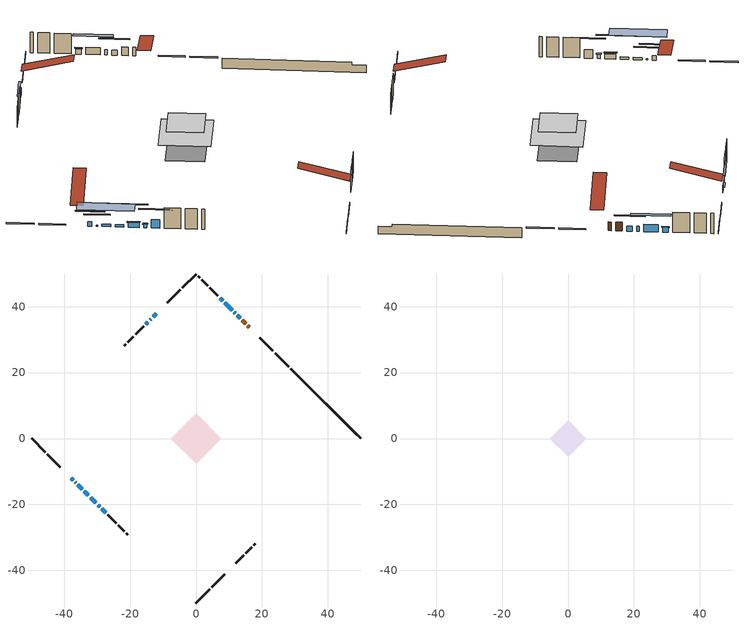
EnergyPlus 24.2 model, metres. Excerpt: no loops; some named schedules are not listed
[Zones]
conditioned space
 floor adiabatic (AdiabaticFloorConstruction): -7.74,0 0,7.74 7.74,0 0,-7.74 z2.82
 floor foundation (Slab1 construction): -5.28,0.54 -0.54,5.28 5.28,-0.54 0.54,-5.28 z-2.03
 wall outside (RimJoist1 construction): 0,-49.91 4.12,-45.79 / -49.91,0 -45.79,-4.12 / 0,49.91 -4.12,45.79 / 28.14,21.78 24.01,25.9 z0.38:0.68
 wall outside (RimJoist2 construction): 4.78,-45.14 8.74,-41.18 / -45.14,-4.78 -41.18,-8.74 / -4.78,45.14 -8.74,41.18 / 23.36,26.56 19.4,30.52 z0.38:0.68
 wall outside (AdiabaticWallConstruction 1): 16.12,33.79 15.69,34.22 / 15.04,34.88 14.04,35.88 z0.38:2.41
 wall outside (AdiabaticWallConstruction): 13.38,36.53 12.57,37.34 / 8.1,41.81 7.29,42.62 / -12.02,37.9 -13,36.91 / -32,-17.91 -30.39,-19.53 z0.38:1.55; -37.9,-12.02 -37.31,-12.61 z0.38:1.45; -36.65,-13.26 -36.48,-13.43 z0.38:0.69; 11.92,38 11.61,38.31 / -13.66,36.26 -13.94,35.97 z0.38:1.6; 10.95,38.96 8.76,41.16 z0.38:2.08; -35.83,-14.08 -34.57,-15.34 / -33.92,-16 -32.66,-17.25 z0.38:0.91; -29.73,-20.18 -29.25,-20.67 / -14.6,35.32 -15.19,34.72 z0.38:1.24; -28.59,-21.33 -27.37,-22.55 z0.38:2.39
 wall outside (Wall1 construction): 12.02,-37.9 14.49,-35.42 / -26.71,-23.2 -24.23,-25.68 / -15.85,34.07 -18.33,31.59 / 6.64,43.28 4.16,45.76 z0.38:5.26
 wall outside (Wall2 construction): 15.15,-34.76 16.9,-33.02 / -23.58,-26.34 -21.83,-28.09 / -18.98,30.93 -20.73,29.18 / 3.5,46.41 1.75,48.16 z0.38:5.26
 wall outside (Wall3 construction): 17.56,-32.36 18,-31.92 / -21.17,-28.74 -20.73,-29.18 / -21.39,28.53 -21.83,28.09 / 1.1,48.82 0.66,49.26 z0.38:5.26
 wall foundation (FoundationWall1 construction): 28.79,21.12,-2.03 28.79,21.12,0.38 47.8,2.11,0.38 47.8,2.11,-0.25 49.91,0,-0.25 49.91,0,-2.03
 window (WindowConstruction): 13.38,36.53 12.57,37.34 z0.38:1.55
 window (WindowConstruction 7): -37.9,-12.02 -37.31,-12.61 z0.38:1.45
 window (WindowConstruction 8): -36.65,-13.27 -36.49,-13.43 z0.38:0.68
 window (WindowConstruction 11): 11.92,38 11.61,38.31 z0.38:1.6
 window (WindowConstruction 9): 10.95,38.96 8.76,41.16 z0.38:2.08
 window (WindowConstruction 12): -35.83,-14.08 -34.57,-15.34 z0.38:0.91
 window (WindowConstruction 13): -33.92,-16 -32.66,-17.25 z0.38:0.91
 window (WindowConstruction 1): 8.1,41.81 7.29,42.62 z0.38:1.55
 window (WindowConstruction 2): -12.02,37.9 -13,36.91 z0.38:1.55
 window (WindowConstruction 3): -32,-17.91 -30.39,-19.53 z0.38:1.55
 window (WindowConstruction 4): -29.73,-20.18 -29.25,-20.67 z0.38:1.24
 window (WindowConstruction 10): -13.66,36.25 -13.94,35.97 z0.38:1.6
 window (WindowConstruction 5): -28.59,-21.33 -27.37,-22.55 z0.38:2.39
 window (WindowConstruction 6): -14.6,35.31 -15.19,34.72 z0.38:1.24
 door (Door): 16.12,33.8 15.7,34.22 z0.38:2.41
 door (Door 1): 15.04,34.88 14.04,35.88 z0.38:2.41
 ceiling adiabatic (AdiabaticFloorConstruction): 0,-7.74 7.74,0 0,7.74 -7.74,0 z2.82
attic - vented
 floor to conditioned space (Floor1 construction Reversed): -5.47,0 0,5.47 5.47,0 0,-5.47 z5.26
 floor to conditioned space (Floor2 construction Reversed): -5.47,0 0,5.47 5.47,0 0,-5.47 z5.26
 roof outside (Roof1 construction): 11.36,-38.56,5.26 3.74,-30.94,7.95 1.78,-32.9,7.95 9.4,-40.52,5.26; -38.56,-11.36,5.26 -30.94,-3.74,7.95 -32.9,-1.78,7.95 -40.52,-9.4,5.26; -11.36,38.56,5.26 -3.74,30.94,7.95 -1.78,32.9,7.95 -9.4,40.52,5.26; 16.78,33.14,5.26 9.16,25.52,7.95 11.12,23.56,7.95 18.74,31.17,5.26
shading: 10.71,39.21 15.25,34.67 15.54,34.96 11,39.5 z4.19; -35.44,-14.48 -39.77,-10.15 -40.06,-10.44 -35.73,-14.77 z4.09; -34.62,-15.29 -38.52,-11.4 -38.81,-11.69 -34.91,-15.58 z3.32; 6.89,43.02 12.82,37.1 13.46,37.74 7.54,43.67 z4.72; -30.98,-18.93 -39.42,-10.49 -41.58,-12.65 -33.14,-21.09 z5.99; -29.07,-20.85 -37.51,-12.4 -37.8,-12.7 -29.36,-21.14 z5.99; 7.15,42.76 8.24,41.67 8.53,41.96 7.44,43.05 z1.75; -13.15,36.77 -11.87,38.04 -12.16,38.33 -13.44,37.06 z1.75; -30.25,-19.67 -32.15,-17.77 -32.44,-18.06 -30.54,-19.96 z1.75; -29.1,-20.81 -29.87,-20.04 -30.16,-20.33 -29.39,-21.1 z1.44; -25.5,-24.41 -30.46,-19.46 -30.75,-19.75 -25.79,-24.71 z5.03; -17.06,32.86 -12.73,37.18 -13.02,37.47 -17.35,33.15 z3.88
[Building]
Building 1: Terrain=Suburbs
[Site:Location]
Quebec Intl AP_QC: Latitude {deg}=46.8; Longitude {deg}=-71.38; Time Zone {hr}=-5; Elevation {m}=74; Keep Site Location Information=Yes
[Site:GroundTemperature:Shallow]
0.0108218, -2.24938, -2.43038, -1.3578, 2.94801, 7.23376, 10.9493, 13.303, 13.5029, 11.5886, 7.96783, 3.81355
[Site:WaterMainsTemperature]
Calculation Method=Schedule; Temperature Schedule=mains temperature schedule
[Material] Roughness=Rough; Thermal Absorptance=0.9
Name | Thickness {m} | Conductivity {W/m-K} | Density {kg/m3} | Specific Heat {J/kg-K} | Solar Absorptance | Visible Absorptance
asphalt or fiberglass shingles | 0.00635 | 0.162714 | 1121.4 | 1465.45 | 0.4 | 0.4
ceiling loosefill ins | 0.254 | 0.0480833 | 16.02 | 1046.75 | 0.7 | 0.7
ceiling stud and cavity | 0.1397 | 0.0815388 | 65.682 | 1177.47 | 0.7 | 0.7
ceiling stud and cavity 1 | 0.1397 | 0.186237 | 65.682 | 1177.47 | 0.7 | 0.7
concrete 4.0 in. | 0.1016 | 1.803125 | 2242.8 | 837.4 | 0.7 | 0.7
concrete 8.0 in. | 0.2032 | 1.803125 | 2242.8 | 837.4 | 0.7 | 0.7
door material | 0.04445 | 0.053851 | 512.64 | 1214.23 | 0.7 | 0.7
exterior vertical ins | 0.0250151 | 0.029427 | 32.04 | 1214.23 | 0.7 | 0.7
floor covering | 0.0127 | 0.0433444 | 54.468 | 1339.84 | 0.6 | 0.6
floor rigid ins; wall rigid ins | 0.512978 | 0.029427 | 32.04 | 1214.23 | 0.7 | 0.7
floor stud and cavity | 0.1397 | 1.75129 | 37.0049 | 1207.88 | 0.7 | 0.7
furniture material conditioned space 1 | 0.1524 | 0.115458 | 640.8 | 1214.23 | 0.6 | 0.6
gypsum board | 0.0127 | 0.160291 | 801 | 837.4 | 0.6 | 0.6
gypsum board 1 | 0.0127 | 0.160291 | 801 | 837.4 | 0.7 | 0.7
osb sheathing 0.5 in. | 0.0127 | 0.115458 | 512.64 | 1214.23 | 0.7 | 0.7
osb sheathing 0.75 in. | 0.01905 | 0.115458 | 512.64 | 1214.23 | 0.7 | 0.7
osb sheathing 2.0 in. | 0.0508 | 0.115458 | 512.64 | 1214.23 | 0.7 | 0.7
rim joist stud and cavity | 0.0508 | 0.0281304 | 125.044 | 1163.47 | 0.6 | 0.6
rim joist stud and cavity 1 | 0.0508 | 0.0740541 | 125.044 | 1163.47 | 0.6 | 0.6
wall stud and cavity | 0.1397 | 0.0749181 | 139.0536 | 1170.24 | 0.7 | 0.7
wall stud and cavity 1 | 0.1397 | 0.0754166 | 139.0536 | 1170.24 | 0.7 | 0.7
wall stud and cavity 2 | 0.1397 | 0.0816238 | 139.0536 | 1170.24 | 0.7 | 0.7
wall stud and cavity 3 | 0.0889 | 0.380278 | 52.3479 | 1209.89 | 0.7 | 0.7
wall stud and cavity 4 | 0.0889 | 0.391764 | 83.0341 | 1211.67 | 0.7 | 0.7
wood siding | 0.0254 | 0.102417 | 544.68 | 1172.36 | 0.4 | 0.4
wood siding 1; wood siding 2; wood siding 3 | 0.0254 | 0.102417 | 544.68 | 1172.36 | 0.7 | 0.7
[WindowMaterial:SimpleGlazingSystem]
Name | U-Factor {W/m2-K} | Solar Heat Gain Coefficient
WindowMaterial | 1.58757 | 0.36
WindowMaterial 1 | 1.904969 | 0.4
WindowMaterial 10 | 2.99401 | 0.53
WindowMaterial 2 | 2.166157 | 0.34
WindowMaterial 3 | 1.99241 | 0.39
WindowMaterial 4 | 2.10313 | 0.36
WindowMaterial 5 | 2.05033 | 0.37
WindowMaterial 6 | 2.84638 | 0.13
WindowMaterial 7 | 1.32752 | 0.41
WindowMaterial 8 | 2.25473 | 0.32
WindowMaterial 9 | 2.20136 | 0.34
[Construction]
AdiabaticFloorConstruction: floor stud and cavity, floor rigid ins, osb sheathing 0.75 in., floor covering
AdiabaticWallConstruction: wood siding 2, wall rigid ins, wall stud and cavity 3, gypsum board
AdiabaticWallConstruction 1: wood siding 3, wall rigid ins, wall stud and cavity 3, gypsum board
Door; Door 1: door material
Floor1 construction Reversed: gypsum board, ceiling stud and cavity, ceiling loosefill ins
Floor2 construction Reversed: gypsum board, ceiling stud and cavity 1, ceiling loosefill ins
FoundationWall1 construction: concrete 8.0 in., gypsum board 1
furniture construction conditioned space 1: furniture material conditioned space 1
PartitionWallConstruction: gypsum board, wall stud and cavity 4, gypsum board
RimJoist1 construction: wood siding 1, osb sheathing 2.0 in., rim joist stud and cavity
RimJoist2 construction: wood siding 1, osb sheathing 2.0 in., rim joist stud and cavity 1
Roof1 construction: asphalt or fiberglass shingles
Slab1 construction: concrete 4.0 in.
Wall1 construction: wood siding, osb sheathing 0.5 in., wall stud and cavity, gypsum board
Wall2 construction: wood siding, osb sheathing 0.5 in., wall stud and cavity 1, gypsum board
Wall3 construction: wood siding, osb sheathing 0.5 in., wall stud and cavity 2, gypsum board
WindowConstruction; WindowConstruction 1; WindowConstruction 3: WindowMaterial
WindowConstruction 10: WindowMaterial 8
WindowConstruction 11: WindowMaterial 9
WindowConstruction 12; WindowConstruction 13: WindowMaterial 10
WindowConstruction 2: WindowMaterial 1
WindowConstruction 4: WindowMaterial 2
WindowConstruction 5: WindowMaterial 3
WindowConstruction 6: WindowMaterial 4
WindowConstruction 7: WindowMaterial 5
WindowConstruction 8: WindowMaterial 6
WindowConstruction 9: WindowMaterial 7
[Zone] Multiplier=1; Part of Total Floor Area=Yes
Name | Volume {m3}
attic - vented | 52.9112
conditioned space | 452.4
[Space]
Name | Zone | Volume {m3}
attic - vented 1 | attic - vented | 52.9112
conditioned space 1 | conditioned space | 452.4
[ZoneInfiltration:EffectiveLeakageArea]
infil attic - vented 1: Zone or Space=attic - vented 1; Schedule=Always On Discrete; Effective Air Leakage Area {cm2}=4418.22; Stack Coefficient=0.000187308; Wind Coefficient=9.24694e-06
[ZoneMixing]
whole house fan mix: Zone or Space=attic - vented; Schedule=Always On Continuous; Design Flow Rate Calculation Method=Flow/Zone; Design Flow Rate {m3/s}=0; Source Zone or Space=conditioned space
[SurfaceProperty:ExposedFoundationPerimeter]
Slab1: Exposed Perimeter Calculation Method=TotalExposedPerimeter; Total Exposed Perimeter {m}=29.871
[InternalMass] Zone or ZoneList=conditioned space; Space or SpaceList=conditioned space 1
Name | Construction | Surface Area {m2}
furniture mass conditioned space 1 | furniture construction conditioned space 1 | 69.9601
partition wall mass | PartitionWallConstruction | 174.9
[Lights]
interior lighting: Zone or ZoneList or Space or SpaceList=conditioned space 1; Schedule=interior lighting schedule; Design Level Calculation Method=LightingLevel; Lighting Level {W}=343.2; Return Air Fraction=0; Fraction Radiant=0.6; Fraction Visible=0.2; Fraction Replaceable=1
[People]
occupants: Zone or ZoneList or Space or SpaceList=conditioned space 1; Number of People Schedule=occupants schedule; Number of People Calculation Method=People; Number of People=3; Fraction Radiant=0.314171; Sensible Heat Fraction=0.56303; Activity Level Schedule=occupants activity schedule; Carbon Dioxide Generation Rate {m3/s-W}=0; Enable ASHRAE 55 Comfort Warnings=No; Mean Radiant Temperature Calculation Type=EnclosureAveraged
[ElectricEquipment] Zone or ZoneList or Space or SpaceList=conditioned space 1; Design Level Calculation Method=EquipmentLevel
Name | Schedule | Design Level {W} | Fraction Latent | Fraction Radiant | Fraction Lost
clothes dryer | clothes dryer schedule | 140.772 | 0.015 | 0.081 | 0.85
clothes washer | clothes washer schedule | 32.1985 | 0.03 | 0.162 | 0.7
cooking range | cooking range schedule | 215.147 | 0.08 | 0.432 | 0.2
dishwasher | dishwasher schedule | 66.8632 | 0.3 | 0.18 | 0.4
fridge | fridge schedule | 72.9452 | 0 | 0.6 | 0
mech vent bath fan 0 | mech vent bath fan 0 schedule | 50.2 | 0 | 0 | 1
mech vent house fan | mech vent house fan schedule | 0 | 0 | 0 | 1
mech vent house fan cfis | mech vent house fan cfis schedule | 0 | 0 | 0 | 0
mech vent range fan 0 | mech vent range fan 0 schedule | 57 | 0 | 0 | 1
misc plug loads | misc plug loads schedule | 494.7 | 0.045 | 0.513 | 0.1
whole house fan | Always On Discrete | 0 | 0 | 0 | 1
[OtherEquipment] Zone or ZoneList or Space or SpaceList=conditioned space 1; Design Level Calculation Method=EquipmentLevel
Name | Fuel Type | Schedule | Design Level {W} | Fraction Latent | Fraction Radiant | Fraction Lost
clothes dryer 1 | Electricity | clothes dryer schedule | 0 | 0.015 | 0.081 | 0.85
cooking range 1 | Electricity | cooking range schedule | 0 | 0.08 | 0.432 | 0.2
general water use latent | None | general water use schedule | 62.594 | 1 | 0 | 0
general water use sensible | None | general water use schedule | -61.6891 | 0 | 0.6 | 0
mech vent house fan latent load | None | Always On Discrete | 0 | 1 | 0 | 0
mech vent house fan sensible load | None | Always On Discrete | 0 | 0 | 0 | 0
water heater energy adjustment1 | Electricity | Always On Discrete | 0.01 | 0 | 0 | 1
[ZoneInfiltration:DesignFlowRate] Zone or ZoneList or Space or SpaceList=conditioned space 1; Schedule=Always On Discrete; Design Flow Rate Calculation Method=Flow/Zone; Design Flow Rate {m3/s}=0
infil flow; natural vent flow; whole house fan flow
[Foundation:Kiva]
Foundation Kiva 1: Initial Indoor Air Temperature {C}=18; Wall Height Above Grade {m}=0.379994; Wall Depth Below Slab {m}=0.2032; Custom Block Material Name 1=exterior vertical ins; Custom Block Depth 1 {m}=2.40999; Custom Block X Position 1 {m}=0.2159; Custom Block Z Position 1 {m}=0
[Foundation:Kiva:Settings]
Soil Conductivity {W/m-K}=0.849921; Soil Density {kg/m3}=1842.3; Soil Specific Heat {J/kg-K}=418.7; Ground Solar Absorptivity=0.9; Ground Thermal Absorptivity=0.9; Ground Surface Roughness {m}=0.03; Far-Field Width {m}=40; Deep-Ground Boundary Condition=ZeroFlux; Deep-Ground Depth {m}=40; Minimum Cell Dimension {m}=0.2; Maximum Cell Growth Coefficient=3; Simulation Timestep=Timestep
[Exterior:Lights]
exterior lighting: Schedule=exterior lighting schedule; Design Level {W}=75.6
[Schedule:Constant]
Name | Hourly Value
Always On Continuous; mech vent house fan schedule; mech vent house fan cfis schedule; Always On Discrete | 1
occupants activity schedule | 117.228
fridge schedule | 0
[Schedule:Week:Daily]
interior lighting schedule Week Rule - Jan1-Jan27: interior lighting schedule day, interior lighting schedule day, interior lighting schedule day, interior lighting schedule day, interior lighting schedule day, interior lighting schedule day, interior lighting schedule day, interior lighting schedule default day, interior lighting schedule default day, interior lighting schedule default day, interior lighting schedule default day, interior lighting schedule default day
interior lighting schedule Week Rule - Jan28-Feb3: interior lighting schedule day, interior lighting schedule day, interior lighting schedule day, interior lighting schedule day, interior lighting schedule day 1, interior lighting schedule day 1, interior lighting schedule day 1, interior lighting schedule default day, interior lighting schedule default day, interior lighting schedule default day, interior lighting schedule default day, interior lighting schedule default day
interior lighting schedule Week Rule - Feb4-Feb24: interior lighting schedule day 1, interior lighting schedule day 1, interior lighting schedule day 1, interior lighting schedule day 1, interior lighting schedule day 1, interior lighting schedule day 1, interior lighting schedule day 1, interior lighting schedule default day, interior lighting schedule default day, interior lighting schedule default day, interior lighting schedule default day, interior lighting schedule default day
interior lighting schedule Week Rule - Feb25-Mar3: interior lighting schedule day 1, interior lighting schedule day 1, interior lighting schedule day 1, interior lighting schedule day 1, interior lighting schedule day 2, interior lighting schedule day 2, interior lighting schedule day 2, interior lighting schedule default day, interior lighting schedule default day, interior lighting schedule default day, interior lighting schedule default day, interior lighting schedule default day
interior lighting schedule Week Rule - Mar4-Mar31: interior lighting schedule day 2, interior lighting schedule day 2, interior lighting schedule day 2, interior lighting schedule day 2, interior lighting schedule day 2, interior lighting schedule day 2, interior lighting schedule day 2, interior lighting schedule default day, interior lighting schedule default day, interior lighting schedule default day, interior lighting schedule default day, interior lighting schedule default day
interior lighting schedule Week Rule - Apr1-Apr28: interior lighting schedule day 3, interior lighting schedule day 3, interior lighting schedule day 3, interior lighting schedule day 3, interior lighting schedule day 3, interior lighting schedule day 3, interior lighting schedule day 3, interior lighting schedule default day, interior lighting schedule default day, interior lighting schedule default day, interior lighting schedule default day, interior lighting schedule default day
interior lighting schedule Week Rule - Apr29-May5: interior lighting schedule day 3, interior lighting schedule day 3, interior lighting schedule day 4, interior lighting schedule day 4, interior lighting schedule day 4, interior lighting schedule day 4, interior lighting schedule day 4, interior lighting schedule default day, interior lighting schedule default day, interior lighting schedule default day, interior lighting schedule default day, interior lighting schedule default day
interior lighting schedule Week Rule - May6-May26: interior lighting schedule day 4, interior lighting schedule day 4, interior lighting schedule day 4, interior lighting schedule day 4, interior lighting schedule day 4, interior lighting schedule day 4, interior lighting schedule day 4, interior lighting schedule default day, interior lighting schedule default day, interior lighting schedule default day, interior lighting schedule default day, interior lighting schedule default day
interior lighting schedule Week Rule - May27-Jun2: interior lighting schedule day 4, interior lighting schedule day 4, interior lighting schedule day 4, interior lighting schedule day 4, interior lighting schedule day 4, interior lighting schedule day 5, interior lighting schedule day 5, interior lighting schedule default day, interior lighting schedule default day, interior lighting schedule default day, interior lighting schedule default day, interior lighting schedule default day
interior lighting schedule Week Rule - Jun3-Jun30: interior lighting schedule day 5, interior lighting schedule day 5, interior lighting schedule day 5, interior lighting schedule day 5, interior lighting schedule day 5, interior lighting schedule day 5, interior lighting schedule day 5, interior lighting schedule default day, interior lighting schedule default day, interior lighting schedule default day, interior lighting schedule default day, interior lighting schedule default day
interior lighting schedule Week Rule - Jul1-Jul28: interior lighting schedule day 6, interior lighting schedule day 6, interior lighting schedule day 6, interior lighting schedule day 6, interior lighting schedule day 6, interior lighting schedule day 6, interior lighting schedule day 6, interior lighting schedule default day, interior lighting schedule default day, interior lighting schedule default day, interior lighting schedule default day, interior lighting schedule default day
interior lighting schedule Week Rule - Jul29-Aug4: interior lighting schedule day 6, interior lighting schedule day 6, interior lighting schedule day 6, interior lighting schedule day 7, interior lighting schedule day 7, interior lighting schedule day 7, interior lighting schedule day 7, interior lighting schedule default day, interior lighting schedule default day, interior lighting schedule default day, interior lighting schedule default day, interior lighting schedule default day
interior lighting schedule Week Rule - Aug5-Aug25: interior lighting schedule day 7, interior lighting schedule day 7, interior lighting schedule day 7, interior lighting schedule day 7, interior lighting schedule day 7, interior lighting schedule day 7, interior lighting schedule day 7, interior lighting schedule default day, interior lighting schedule default day, interior lighting schedule default day, interior lighting schedule default day, interior lighting schedule default day
interior lighting schedule Week Rule - Aug26-Sep1: interior lighting schedule day 7, interior lighting schedule day 7, interior lighting schedule day 7, interior lighting schedule day 7, interior lighting schedule day 7, interior lighting schedule day 7, interior lighting schedule day 8, interior lighting schedule default day, interior lighting schedule default day, interior lighting schedule default day, interior lighting schedule default day, interior lighting schedule default day
interior lighting schedule Week Rule - Sep2-Sep29: interior lighting schedule day 8, interior lighting schedule day 8, interior lighting schedule day 8, interior lighting schedule day 8, interior lighting schedule day 8, interior lighting schedule day 8, interior lighting schedule day 8, interior lighting schedule default day, interior lighting schedule default day, interior lighting schedule default day, interior lighting schedule default day, interior lighting schedule default day
interior lighting schedule Week Rule - Sep30-Oct6: interior lighting schedule day 8, interior lighting schedule day 9, interior lighting schedule day 9, interior lighting schedule day 9, interior lighting schedule day 9, interior lighting schedule day 9, interior lighting schedule day 9, interior lighting schedule default day, interior lighting schedule default day, interior lighting schedule default day, interior lighting schedule default day, interior lighting schedule default day
interior lighting schedule Week Rule - Oct7-Oct27: interior lighting schedule day 9, interior lighting schedule day 9, interior lighting schedule day 9, interior lighting schedule day 9, interior lighting schedule day 9, interior lighting schedule day 9, interior lighting schedule day 9, interior lighting schedule default day, interior lighting schedule default day, interior lighting schedule default day, interior lighting schedule default day, interior lighting schedule default day
interior lighting schedule Week Rule - Oct28-Nov3: interior lighting schedule day 9, interior lighting schedule day 9, interior lighting schedule day 9, interior lighting schedule day 9, interior lighting schedule day 10, interior lighting schedule day 10, interior lighting schedule day 10, interior lighting schedule default day, interior lighting schedule default day, interior lighting schedule default day, interior lighting schedule default day, interior lighting schedule default day
interior lighting schedule Week Rule - Nov4-Nov24: interior lighting schedule day 10, interior lighting schedule day 10, interior lighting schedule day 10, interior lighting schedule day 10, interior lighting schedule day 10, interior lighting schedule day 10, interior lighting schedule day 10, interior lighting schedule default day, interior lighting schedule default day, interior lighting schedule default day, interior lighting schedule default day, interior lighting schedule default day
interior lighting schedule Week Rule - Nov25-Dec1: interior lighting schedule day 10, interior lighting schedule day 10, interior lighting schedule day 10, interior lighting schedule day 10, interior lighting schedule day 10, interior lighting schedule day 10, interior lighting schedule day 11, interior lighting schedule default day, interior lighting schedule default day, interior lighting schedule default day, interior lighting schedule default day, interior lighting schedule default day
interior lighting schedule Week Rule - Dec2-Dec31: interior lighting schedule day 11, interior lighting schedule day 11, interior lighting schedule day 11, interior lighting schedule day 11, interior lighting schedule day 11, interior lighting schedule day 11, interior lighting schedule day 11, interior lighting schedule default day, interior lighting schedule default day, interior lighting schedule default day, interior lighting schedule default day, interior lighting schedule default day
occupants schedule Week Rule - Jan1-Dec31: occupants schedule day, occupants schedule day, occupants schedule day, occupants schedule day, occupants schedule day, occupants schedule day, occupants schedule day, occupants schedule default day, occupants schedule default day, occupants schedule default day, occupants schedule default day, occupants schedule default day
clothes dryer schedule Week Rule - Jan1-Dec31: clothes dryer schedule day, clothes dryer schedule day, clothes dryer schedule day, clothes dryer schedule day, clothes dryer schedule day, clothes dryer schedule day, clothes dryer schedule day, clothes dryer schedule default day, clothes dryer schedule default day, clothes dryer schedule default day, clothes dryer schedule default day, clothes dryer schedule default day
clothes washer schedule Week Rule - Jan1-Dec31: clothes washer schedule day, clothes washer schedule day, clothes washer schedule day, clothes washer schedule day, clothes washer schedule day, clothes washer schedule day, clothes washer schedule day, clothes washer schedule default day, clothes washer schedule default day, clothes washer schedule default day, clothes washer schedule default day, clothes washer schedule default day
cooking range schedule Week Rule - Jan1-Dec31: cooking range schedule day, cooking range schedule day, cooking range schedule day, cooking range schedule day, cooking range schedule day, cooking range schedule day, cooking range schedule day, cooking range schedule default day, cooking range schedule default day, cooking range schedule default day, cooking range schedule default day, cooking range schedule default day
dishwasher schedule Week Rule - Jan1-Dec31: dishwasher schedule day, dishwasher schedule day, dishwasher schedule day, dishwasher schedule day, dishwasher schedule day, dishwasher schedule day, dishwasher schedule day, dishwasher schedule default day, dishwasher schedule default day, dishwasher schedule default day, dishwasher schedule default day, dishwasher schedule default day
mech vent bath fan 0 schedule Week Rule - Jan1-Dec31: mech vent bath fan 0 schedule day, mech vent bath fan 0 schedule day, mech vent bath fan 0 schedule day, mech vent bath fan 0 schedule day, mech vent bath fan 0 schedule day, mech vent bath fan 0 schedule day, mech vent bath fan 0 schedule day, mech vent bath fan 0 schedule default day, mech vent bath fan 0 schedule default day, mech vent bath fan 0 schedule default day, mech vent bath fan 0 schedule default day, mech vent bath fan 0 schedule default day
mech vent range fan 0 schedule Week Rule - Jan1-Dec31: mech vent range fan 0 schedule day, mech vent range fan 0 schedule day, mech vent range fan 0 schedule day, mech vent range fan 0 schedule day, mech vent range fan 0 schedule day, mech vent range fan 0 schedule day, mech vent range fan 0 schedule day, mech vent range fan 0 schedule default day, mech vent range fan 0 schedule default day, mech vent range fan 0 schedule default day, mech vent range fan 0 schedule default day, mech vent range fan 0 schedule default day
misc plug loads schedule Week Rule - Jan1-Dec31: misc plug loads schedule day, misc plug loads schedule day, misc plug loads schedule day, misc plug loads schedule day, misc plug loads schedule day, misc plug loads schedule day, misc plug loads schedule day, misc plug loads schedule default day, misc plug loads schedule default day, misc plug loads schedule default day, misc plug loads schedule default day, misc plug loads schedule default day
general water use schedule Week Rule - Jan1-Dec31: general water use schedule day, general water use schedule day, general water use schedule day, general water use schedule day, general water use schedule day, general water use schedule day, general water use schedule day, general water use schedule default day, general water use schedule default day, general water use schedule default day, general water use schedule default day, general water use schedule default day
exterior lighting schedule Week Rule - Jan1-Jan27: exterior lighting schedule day, exterior lighting schedule day, exterior lighting schedule day, exterior lighting schedule day, exterior lighting schedule day, exterior lighting schedule day, exterior lighting schedule day, exterior lighting schedule default day, exterior lighting schedule default day, exterior lighting schedule default day, exterior lighting schedule default day, exterior lighting schedule default day
exterior lighting schedule Week Rule - Jan28-Feb3: exterior lighting schedule day, exterior lighting schedule day, exterior lighting schedule day, exterior lighting schedule day, exterior lighting schedule day 1, exterior lighting schedule day 1, exterior lighting schedule day 1, exterior lighting schedule default day, exterior lighting schedule default day, exterior lighting schedule default day, exterior lighting schedule default day, exterior lighting schedule default day
exterior lighting schedule Week Rule - Feb4-Feb24: exterior lighting schedule day 1, exterior lighting schedule day 1, exterior lighting schedule day 1, exterior lighting schedule day 1, exterior lighting schedule day 1, exterior lighting schedule day 1, exterior lighting schedule day 1, exterior lighting schedule default day, exterior lighting schedule default day, exterior lighting schedule default day, exterior lighting schedule default day, exterior lighting schedule default day
exterior lighting schedule Week Rule - Feb25-Mar3: exterior lighting schedule day 1, exterior lighting schedule day 1, exterior lighting schedule day 1, exterior lighting schedule day 1, exterior lighting schedule day 2, exterior lighting schedule day 2, exterior lighting schedule day 2, exterior lighting schedule default day, exterior lighting schedule default day, exterior lighting schedule default day, exterior lighting schedule default day, exterior lighting schedule default day
exterior lighting schedule Week Rule - Mar4-Mar31: exterior lighting schedule day 2, exterior lighting schedule day 2, exterior lighting schedule day 2, exterior lighting schedule day 2, exterior lighting schedule day 2, exterior lighting schedule day 2, exterior lighting schedule day 2, exterior lighting schedule default day, exterior lighting schedule default day, exterior lighting schedule default day, exterior lighting schedule default day, exterior lighting schedule default day
exterior lighting schedule Week Rule - Apr1-Apr28: exterior lighting schedule day 3, exterior lighting schedule day 3, exterior lighting schedule day 3, exterior lighting schedule day 3, exterior lighting schedule day 3, exterior lighting schedule day 3, exterior lighting schedule day 3, exterior lighting schedule default day, exterior lighting schedule default day, exterior lighting schedule default day, exterior lighting schedule default day, exterior lighting schedule default day
exterior lighting schedule Week Rule - Apr29-May5: exterior lighting schedule day 3, exterior lighting schedule day 3, exterior lighting schedule day 4, exterior lighting schedule day 4, exterior lighting schedule day 4, exterior lighting schedule day 4, exterior lighting schedule day 4, exterior lighting schedule default day, exterior lighting schedule default day, exterior lighting schedule default day, exterior lighting schedule default day, exterior lighting schedule default day
exterior lighting schedule Week Rule - May6-May26: exterior lighting schedule day 4, exterior lighting schedule day 4, exterior lighting schedule day 4, exterior lighting schedule day 4, exterior lighting schedule day 4, exterior lighting schedule day 4, exterior lighting schedule day 4, exterior lighting schedule default day, exterior lighting schedule default day, exterior lighting schedule default day, exterior lighting schedule default day, exterior lighting schedule default day
exterior lighting schedule Week Rule - May27-Jun2: exterior lighting schedule day 4, exterior lighting schedule day 4, exterior lighting schedule day 4, exterior lighting schedule day 4, exterior lighting schedule day 4, exterior lighting schedule day 5, exterior lighting schedule day 5, exterior lighting schedule default day, exterior lighting schedule default day, exterior lighting schedule default day, exterior lighting schedule default day, exterior lighting schedule default day
exterior lighting schedule Week Rule - Jun3-Jun30: exterior lighting schedule day 5, exterior lighting schedule day 5, exterior lighting schedule day 5, exterior lighting schedule day 5, exterior lighting schedule day 5, exterior lighting schedule day 5, exterior lighting schedule day 5, exterior lighting schedule default day, exterior lighting schedule default day, exterior lighting schedule default day, exterior lighting schedule default day, exterior lighting schedule default day
exterior lighting schedule Week Rule - Jul1-Jul28: exterior lighting schedule day 6, exterior lighting schedule day 6, exterior lighting schedule day 6, exterior lighting schedule day 6, exterior lighting schedule day 6, exterior lighting schedule day 6, exterior lighting schedule day 6, exterior lighting schedule default day, exterior lighting schedule default day, exterior lighting schedule default day, exterior lighting schedule default day, exterior lighting schedule default day
exterior lighting schedule Week Rule - Jul29-Aug4: exterior lighting schedule day 6, exterior lighting schedule day 6, exterior lighting schedule day 6, exterior lighting schedule day 7, exterior lighting schedule day 7, exterior lighting schedule day 7, exterior lighting schedule day 7, exterior lighting schedule default day, exterior lighting schedule default day, exterior lighting schedule default day, exterior lighting schedule default day, exterior lighting schedule default day
exterior lighting schedule Week Rule - Aug5-Aug25: exterior lighting schedule day 7, exterior lighting schedule day 7, exterior lighting schedule day 7, exterior lighting schedule day 7, exterior lighting schedule day 7, exterior lighting schedule day 7, exterior lighting schedule day 7, exterior lighting schedule default day, exterior lighting schedule default day, exterior lighting schedule default day, exterior lighting schedule default day, exterior lighting schedule default day
exterior lighting schedule Week Rule - Aug26-Sep1: exterior lighting schedule day 7, exterior lighting schedule day 7, exterior lighting schedule day 7, exterior lighting schedule day 7, exterior lighting schedule day 7, exterior lighting schedule day 7, exterior lighting schedule day 8, exterior lighting schedule default day, exterior lighting schedule default day, exterior lighting schedule default day, exterior lighting schedule default day, exterior lighting schedule default day
exterior lighting schedule Week Rule - Sep2-Sep29: exterior lighting schedule day 8, exterior lighting schedule day 8, exterior lighting schedule day 8, exterior lighting schedule day 8, exterior lighting schedule day 8, exterior lighting schedule day 8, exterior lighting schedule day 8, exterior lighting schedule default day, exterior lighting schedule default day, exterior lighting schedule default day, exterior lighting schedule default day, exterior lighting schedule default day
[Schedule:Year]
interior lighting schedule: interior lighting schedule Week Rule - Jan1-Jan27, 1, 1, 1, 27, interior lighting schedule Week Rule - Jan28-Feb3, 1, 28, 2, 3, interior lighting schedule Week Rule - Feb4-Feb24, 2, 4, 2, 24, interior lighting schedule Week Rule - Feb25-Mar3, 2, 25, 3, 3, interior lighting schedule Week Rule - Mar4-Mar31, 3, 4, 3, 31, interior lighting schedule Week Rule - Apr1-Apr28, 4, 1, 4, 28, interior lighting schedule Week Rule - Apr29-May5, 4, 29, 5, 5, interior lighting schedule Week Rule - May6-May26, 5, 6, 5, 26, interior lighting schedule Week Rule - May27-Jun2, 5, 27, 6, 2, interior lighting schedule Week Rule - Jun3-Jun30, 6, 3, 6, 30, interior lighting schedule Week Rule - Jul1-Jul28, 7, 1, 7, 28, interior lighting schedule Week Rule - Jul29-Aug4, 7, 29, 8, 4, interior lighting schedule Week Rule - Aug5-Aug25, 8, 5, 8, 25, interior lighting schedule Week Rule - Aug26-Sep1, 8, 26, 9, 1, interior lighting schedule Week Rule - Sep2-Sep29, 9, 2, 9, 29, interior lighting schedule Week Rule - Sep30-Oct6, 9, 30, 10, 6, interior lighting schedule Week Rule - Oct7-Oct27, 10, 7, 10, 27, interior lighting schedule Week Rule - Oct28-Nov3, 10, 28, 11, 3, interior lighting schedule Week Rule - Nov4-Nov24, 11, 4, 11, 24, interior lighting schedule Week Rule - Nov25-Dec1, 11, 25, 12, 1, interior lighting schedule Week Rule - Dec2-Dec31, 12, 2, 12, 31
occupants schedule: occupants schedule Week Rule - Jan1-Dec31, 1, 1, 12, 31
clothes dryer schedule: clothes dryer schedule Week Rule - Jan1-Dec31, 1, 1, 12, 31
clothes washer schedule: clothes washer schedule Week Rule - Jan1-Dec31, 1, 1, 12, 31
cooking range schedule: cooking range schedule Week Rule - Jan1-Dec31, 1, 1, 12, 31
dishwasher schedule: dishwasher schedule Week Rule - Jan1-Dec31, 1, 1, 12, 31
mech vent bath fan 0 schedule: mech vent bath fan 0 schedule Week Rule - Jan1-Dec31, 1, 1, 12, 31
mech vent range fan 0 schedule: mech vent range fan 0 schedule Week Rule - Jan1-Dec31, 1, 1, 12, 31
misc plug loads schedule: misc plug loads schedule Week Rule - Jan1-Dec31, 1, 1, 12, 31
general water use schedule: general water use schedule Week Rule - Jan1-Dec31, 1, 1, 12, 31
exterior lighting schedule: exterior lighting schedule Week Rule - Jan1-Jan27, 1, 1, 1, 27, exterior lighting schedule Week Rule - Jan28-Feb3, 1, 28, 2, 3, exterior lighting schedule Week Rule - Feb4-Feb24, 2, 4, 2, 24, exterior lighting schedule Week Rule - Feb25-Mar3, 2, 25, 3, 3, exterior lighting schedule Week Rule - Mar4-Mar31, 3, 4, 3, 31, exterior lighting schedule Week Rule - Apr1-Apr28, 4, 1, 4, 28, exterior lighting schedule Week Rule - Apr29-May5, 4, 29, 5, 5, exterior lighting schedule Week Rule - May6-May26, 5, 6, 5, 26, exterior lighting schedule Week Rule - May27-Jun2, 5, 27, 6, 2, exterior lighting schedule Week Rule - Jun3-Jun30, 6, 3, 6, 30, exterior lighting schedule Week Rule - Jul1-Jul28, 7, 1, 7, 28, exterior lighting schedule Week Rule - Jul29-Aug4, 7, 29, 8, 4, exterior lighting schedule Week Rule - Aug5-Aug25, 8, 5, 8, 25, exterior lighting schedule Week Rule - Aug26-Sep1, 8, 26, 9, 1, exterior lighting schedule Week Rule - Sep2-Sep29, 9, 2, 9, 29, exterior lighting schedule Week Rule - Sep30-Oct6, 9, 30, 10, 6, exterior lighting schedule Week Rule - Oct7-Oct27, 10, 7, 10, 27, exterior lighting schedule Week Rule - Oct28-Nov3, 10, 28, 11, 3, exterior lighting schedule Week Rule - Nov4-Nov24, 11, 4, 11, 24, exterior lighting schedule Week Rule - Nov25-Dec1, 11, 25, 12, 1, exterior lighting schedule Week Rule - Dec2-Dec31, 12, 2, 12, 31
[Schedule:Compact]
mains temperature schedule: Through: 01/01, For: AllDays, Until: 24:00, 5.175, Through: 01/02, For: AllDays, Until: 24:00, 5.10167, Through: 01/03, For: AllDays, Until: 24:00, 5.02889, Through: 01/04, For: AllDays, Until: 24:00, 4.95778, Through: 01/05, For: AllDays, Until: 24:00, 4.88778, Through: 01/06, For: AllDays, Until: 24:00, 4.81833, Through: 01/07, For: AllDays, Until: 24:00, 4.75056, Through: 01/08, For: AllDays, Until: 24:00, 4.68389, Through: 01/09, For: AllDays, Until: 24:00, 4.61833, Through: 01/10, For: AllDays, Until: 24:00, 4.55389, Through: 01/11, For: AllDays, Until: 24:00, 4.49056, Through: 01/12, For: AllDays, Until: 24:00, 4.42889, Through: 01/13, For: AllDays, Until: 24:00, 4.36778, Through: 01/14, For: AllDays, Until: 24:00, 4.30889, Through: 01/15, For: AllDays, Until: 24:00, 4.25056, Through: 01/16, For: AllDays, Until: 24:00, 4.19389, Through: 01/17, For: AllDays, Until: 24:00, 4.13833, Through: 01/18, For: AllDays, Until: 24:00, 4.08444, Through: 01/19, For: AllDays, Until: 24:00, 4.03167, Through: 01/20, For: AllDays, Until: 24:00, 3.98056, Through: 01/21, For: AllDays, Until: 24:00, 3.93056, Through: 01/22, For: AllDays, Until: 24:00, 3.88222, Through: 01/23, For: AllDays, Until: 24:00, 3.835, Through: 01/24, For: AllDays, Until: 24:00, 3.78944, Through: 01/25, For: AllDays, Until: 24:00, 3.74556, Through: 01/26, For: AllDays, Until: 24:00, 3.70278, Through: 01/27, For: AllDays, Until: 24:00, 3.66167, Through: 01/28, For: AllDays, Until: 24:00, 3.62167, Through: 01/29, For: AllDays, Until: 24:00, 3.58389, Through: 01/30, For: AllDays, Until: 24:00, 3.54722, Through: 01/31, For: AllDays, Until: 24:00, 3.51167, Through: 02/01, For: AllDays, Until: 24:00, 3.47833, Through: 02/02, For: AllDays, Until: 24:00, 3.44611, Through: 02/03, For: AllDays, Until: 24:00, 3.41556, Through: 02/04, For: AllDays, Until: 24:00, 3.38667, Through: 02/05, For: AllDays, Until: 24:00, 3.35944, Through: 02/06, For: AllDays, Until: 24:00, 3.33389, Through: 02/07, For: AllDays, Until: 24:00, 3.30944, Through: 02/08, For: AllDays, Until: 24:00, 3.28667, Through: 02/09, For: AllDays, Until: 24:00, 3.26611, Through: 02/10, For: AllDays, Until: 24:00, 3.24667, Through: 02/11, For: AllDays, Until: 24:00, 3.22889, Through: 02/12, For: AllDays, Until: 24:00, 3.21278, Through: 02/13, For: AllDays, Until: 24:00, 3.19833, Through: 02/14, For: AllDays, Until: 24:00, 3.18556, Through: 02/15, For: AllDays, Until: 24:00, 3.17389, Through: 02/16, For: AllDays, Until: 24:00, 3.16444, Through: 02/17, For: AllDays, Until: 24:00, 3.15667, Through: 02/18, For: AllDays, Until: 24:00, 3.15056, Through: 02/19, For: AllDays, Until: 24:00, 3.14556, Through: 02/20, For: AllDays, Until: 24:00, 3.14278, Through: 02/21, For: AllDays, Until: 24:00, 3.14111, Through: 02/22, For: AllDays, Until: 24:00, 3.14167, Through: 02/23, For: AllDays, Until: 24:00, 3.14333, Through: 02/24, For: AllDays, Until: 24:00, 3.14722, Through: 02/25, For: AllDays, Until: 24:00, 3.15222, Through: 02/26, For: AllDays, Until: 24:00, 3.15944, Through: 02/27, For: AllDays, Until: 24:00, 3.16778, Through: 02/28, For: AllDays, Until: 24:00, 3.17778, Through: 03/01, For: AllDays, Until: 24:00, 3.18944, Through: 03/02, For: AllDays, Until: 24:00, 3.20333, Through: 03/03, For: AllDays, Until: 24:00, 3.21833, Through: 03/04, For: AllDays, Until: 24:00, 3.235, Through: 03/05, For: AllDays, Until: 24:00, 3.25333, Through: 03/06, For: AllDays, Until: 24:00, 3.27333, Through: 03/07, For: AllDays, Until: 24:00, 3.29444, Through: 03/08, For: AllDays, Until: 24:00, 3.31778, Through: 03/09, For: AllDays, Until: 24:00, 3.34222, Through: 03/10, For: AllDays, Until: 24:00, 3.36889, Through: 03/11, For: AllDays, Until: 24:00, 3.39667, Through: 03/12, For: AllDays, Until: 24:00, 3.42611, Through: 03/13, For: AllDays, Until: 24:00, 3.45722, Through: 03/14, For: AllDays, Until: 24:00, 3.49, Through: 03/15, For: AllDays, Until: 24:00, 3.52389, Through: 03/16, For: AllDays, Until: 24:00, 3.55944, Through: 03/17, For: AllDays, Until: 24:00, 3.59667, Through: 03/18, For: AllDays, Until: 24:00, 3.63556, Through: 03/19, For: AllDays, Until: 24:00, 3.67556, Through: 03/20, For: AllDays, Until: 24:00, 3.71722, Through: 03/21, For: AllDays, Until: 24:00, 3.76056, Through: 03/22, For: AllDays, Until: 24:00, 3.80556, Through: 03/23, For: AllDays, Until: 24:00, 3.85111, Through: 03/24, For: AllDays, Until: 24:00, 3.89889, Through: 03/25, For: AllDays, Until: 24:00, 3.94778, Through: 03/26, For: AllDays, Until: 24:00, 3.99833, Through: 03/27, For: AllDays, Until: 24:00, 4.05, Through: 03/28, For: AllDays, Until: 24:00, 4.10333, Through: 03/29, For: AllDays, Until: 24:00, 4.15778, Through: 03/30, For: AllDays, Until: 24:00, 4.21333, Through: 03/31, For: AllDays, Until: 24:00, 4.27056, Through: 04/01, For: AllDays, Until: 24:00, 4.32944, Through: 04/02, For: AllDays, Until: 24:00, 4.38889, Through: 04/03, For: AllDays, Until: 24:00, 4.45, Through: 04/04, For: AllDays, Until: 24:00, 4.51222, Through: 04/05, For: AllDays, Until: 24:00, 4.57611, Through: 04/06, For: AllDays, Until: 24:00, 4.64056, Through: 04/07, For: AllDays, Until: 24:00, 4.70667, Through: 04/08, For: AllDays, Until: 24:00, 4.77389, Through: 04/09, For: AllDays, Until: 24:00, 4.84222, Through: 04/10, For: AllDays, Until: 24:00, 4.91167, Through: 04/11, For: AllDays, Until: 24:00, 4.98278, Through: 04/12, For: AllDays, Until: 24:00, 5.05444, Through: 04/13, For: AllDays, Until: 24:00, 5.12722, Through: 04/14, For: AllDays, Until: 24:00, 5.20111, Through: 04/15, For: AllDays, Until: 24:00, 5.27611, Through: 04/16, For: AllDays, Until: 24:00, 5.35167, Through: 04/17, For: AllDays, Until: 24:00, 5.42889, Through: 04/18, For: AllDays, Until: 24:00, 5.50667, Through: 04/19, For: AllDays, Until: 24:00, 5.58556, Through: 04/20, For: AllDays, Until: 24:00, 5.665, Through: 04/21, For: AllDays, Until: 24:00, 5.74611, Through: 04/22, For: AllDays, Until: 24:00, 5.82722, Through: 04/23, For: AllDays, Until: 24:00, 5.91, Through: 04/24, For: AllDays, Until: 24:00, 5.99278, Through: 04/25, For: AllDays, Until: 24:00, 6.07722, Through: 04/26, For: AllDays, Until: 24:00, 6.16167, Through: 04/27, For: AllDays, Until: 24:00, 6.24722, Through: 04/28, For: AllDays, Until: 24:00, 6.33389, Through: 04/29, For: AllDays, Until: 24:00, 6.42056, Through: 04/30, For: AllDays, Until: 24:00, 6.50833, Through: 05/01, For: AllDays, Until: 24:00, 6.59667, Through: 05/02, For: AllDays, Until: 24:00, 6.68556, Through: 05/03, For: AllDays, Until: 24:00, 6.775, Through: 05/04, For: AllDays, Until: 24:00, 6.86556, Through: 05/05, For: AllDays, Until: 24:00, 6.95611, Through: 05/06, For: AllDays, Until: 24:00, 7.04722, Through: 05/07, For: AllDays, Until: 24:00, 7.13889, Through: 05/08, For: AllDays, Until: 24:00, 7.23111, Through: 05/09, For: AllDays, Until: 24:00, 7.32333, Through: 05/10, For: AllDays, Until: 24:00, 7.41667, Through: 05/11, For: AllDays, Until: 24:00, 7.51, Through: 05/12, For: AllDays, Until: 24:00, 7.60389, Through: 05/13, For: AllDays, Until: 24:00, 7.69778, Through: 05/14, For: AllDays, Until: 24:00, 7.79222, Through: 05/15, For: AllDays, Until: 24:00, 7.88667, Through: 05/16, For: AllDays, Until: 24:00, 7.98167, Through: 05/17, For: AllDays, Until: 24:00, 8.07667, Through: 05/18, For: AllDays, Until: 24:00, 8.17167, Through: 05/19, For: AllDays, Until: 24:00, 8.26722, Through: 05/20, For: AllDays, Until: 24:00, 8.36278, Through: 05/21, For: AllDays, Until: 24:00, 8.45833, Through: 05/22, For: AllDays, Until: 24:00, 8.55444, Through: 05/23, For: AllDays, Until: 24:00, 8.65, Through: 05/24, For: AllDays, Until: 24:00, 8.74611, Through: 05/25, For: AllDays, Until: 24:00, 8.84167, Through: 05/26, For: AllDays, Until: 24:00, 8.93722, Through: 05/27, For: AllDays, Until: 24:00, 9.03333, Through: 05/28, For: AllDays, Until: 24:00, 9.12889, Through: 05/29, For: AllDays, Until: 24:00, 9.22389, Through: 05/30, For: AllDays, Until: 24:00, 9.31944, Through: 05/31, For: AllDays, Until: 24:00, 9.41444, Through: 06/01, For: AllDays, Until: 24:00, 9.50944, Through: 06/02, For: AllDays, Until: 24:00, 9.60389, Through: 06/03, For: AllDays, Until: 24:00, 9.69833, Through: 06/04, For: AllDays, Until: 24:00, 9.79278, Through: 06/05, For: AllDays, Until: 24:00, 9.88667, Through: 06/06, For: AllDays, Until: 24:00, 9.98, Through: 06/07, For: AllDays, Until: 24:00, 10.0728, Through: 06/08, For: AllDays, Until: 24:00, 10.1656, Through: 06/09, For: AllDays, Until: 24:00, 10.2578, Through: 06/10, For: AllDays, Until: 24:00, 10.3494, Through: 06/11, For: AllDays, Until: 24:00, 10.4411, Through: 06/12, For: AllDays, Until: 24:00, 10.5317, Through: 06/13, For: AllDays, Until: 24:00, 10.6222, Through: 06/14, For: AllDays, Until: 24:00, 10.7117, Through: 06/15, For: AllDays, Until: 24:00, 10.8006, Through: 06/16, For: AllDays, Until: 24:00, 10.8889, Through: 06/17, For: AllDays, Until: 24:00, 10.9772, Through: 06/18, For: AllDays, Until: 24:00, 11.0639, Through: 06/19, For: AllDays, Until: 24:00, 11.1506, Through: 06/20, For: AllDays, Until: 24:00, 11.2361, Through: 06/21, For: AllDays, Until: 24:00, 11.3211, Through: 06/22, For: AllDays, Until: 24:00, 11.4056, Through: 06/23, For: AllDays, Until: 24:00, 11.4889, Through: 06/24, For: AllDays, Until: 24:00, 11.5711, Through: 06/25, For: AllDays, Until: 24:00, 11.6533, Through: 06/26, For: AllDays, Until: 24:00, 11.7339, Through: 06/27, For: AllDays, Until: 24:00, 11.8139, Through: 06/28, For: AllDays, Until: 24:00, 11.8928, Through: 06/29, For: AllDays, Until: 24:00, 11.9711, Through: 06/30, For: AllDays, Until: 24:00, 12.0483, Through: 07/01, For: AllDays, Until: 24:00, 12.1244, Through: 07/02, For: AllDays, Until: 24:00, 12.1994, Through: 07/03, For: AllDays, Until: 24:00, 12.2733, Through: 07/04, For: AllDays, Until: 24:00, 12.3467, Through: 07/05, For: AllDays, Until: 24:00, 12.4183, Through: 07/06, For: AllDays, Until: 24:00, 12.4894, Through: 07/07, For: AllDays, Until: 24:00, 12.5589, Through: 07/08, For: AllDays, Until: 24:00, 12.6278, Through: 07/09, For: AllDays, Until: 24:00, 12.695, Through: 07/10, For: AllDays, Until: 24:00, 12.7617, Through: 07/11, For: AllDays, Until: 24:00, 12.8267, Through: 07/12, For: AllDays, Until: 24:00, 12.8906, Through: 07/13, For: AllDays, Until: 24:00, 12.9528, Through: 07/14, For: AllDays, Until: 24:00, 13.0144, Through: 07/15, For: AllDays, Until: 24:00, 13.0744, Through: 07/16, For: AllDays, Until: 24:00, 13.1333, Through: 07/17, For: AllDays, Until: 24:00, 13.1906, Through: 07/18, For: AllDays, Until: 24:00, 13.2467, Through: 07/19, For: AllDays, Until: 24:00, 13.3017, Through: 07/20, For: AllDays, Until: 24:00, 13.355, Through: 07/21, For: AllDays, Until: 24:00, 13.4072, Through: 07/22, For: AllDays, Until: 24:00, 13.4578, Through: 07/23, For: AllDays, Until: 24:00, 13.5067, Through: 07/24, For: AllDays, Until: 24:00, 13.5544, Through: 07/25, For: AllDays, Until: 24:00, 13.6011, Through: 07/26, For: AllDays, Until: 24:00, 13.6461, Through: 07/27, For: AllDays, Until: 24:00, 13.6894, Through: 07/28, For: AllDays, Until: 24:00, 13.7317, Through: 07/29, For: AllDays, Until: 24:00, 13.7722, Through: 07/30, For: AllDays, Until: 24:00, 13.8111, Through: 07/31, For: AllDays, Until: 24:00, 13.8489, Through: 08/01, For: AllDays, Until: 24:00, 13.8844, Through: 08/02, For: AllDays, Until: 24:00, 13.9189, Through: 08/03, For: AllDays, Until: 24:00, 13.9522, Through: 08/04, For: AllDays, Until: 24:00, 13.9833, Through: 08/05, For: AllDays, Until: 24:00, 14.0133, Through: 08/06, For: AllDays, Until: 24:00, 14.0411, Through: 08/07, For: AllDays, Until: 24:00, 14.0678, Through: 08/08, For: AllDays, Until: 24:00, 14.0933, Through: 08/09, For: AllDays, Until: 24:00, 14.1167, Through: 08/10, For: AllDays, Until: 24:00, 14.1383, Through: 08/11, For: AllDays, Until: 24:00, 14.1589, Through: 08/12, For: AllDays, Until: 24:00, 14.1772, Through: 08/13, For: AllDays, Until: 24:00, 14.1944, Through: 08/14, For: AllDays, Until: 24:00, 14.21, Through: 08/15, For: AllDays, Until: 24:00, 14.2233, Through: 08/16, For: AllDays, Until: 24:00, 14.2356, Through: 08/17, For: AllDays, Until: 24:00, 14.2461, Through: 08/18, For: AllDays, Until: 24:00, 14.255, Through: 08/19, For: AllDays, Until: 24:00, 14.2622, Through: 08/20, For: AllDays, Until: 24:00, 14.2678, Through: 08/21, For: AllDays, Until: 24:00, 14.2717, Through: 08/22, For: AllDays, Until: 24:00, 14.2739, Through: 08/23, For: AllDays, Until: 24:00, 14.2744, Through: 08/24, For: AllDays, Until: 24:00, 14.2733, Through: 08/25, For: AllDays, Until: 24:00, 14.2711, Through: 08/26, For: AllDays, Until: 24:00, 14.2667, Through: 08/27, For: AllDays, Until: 24:00, 14.2606, Through: 08/28, For: AllDays, Until: 24:00, 14.2528, Through: 08/29, For: AllDays, Until: 24:00, 14.2439, Through: 08/30, For: AllDays, Until: 24:00, 14.2328, Through: 08/31, For: AllDays, Until: 24:00, 14.2206, Through: 09/01, For: AllDays, Until: 24:00, 14.2061, Through: 09/02, For: AllDays, Until: 24:00, 14.1906, Through: 09/03, For: AllDays, Until: 24:00, 14.1728, Through: 09/04, For: AllDays, Until: 24:00, 14.1539, Through: 09/05, For: AllDays, Until: 24:00, 14.1333, Through: 09/06, For: AllDays, Until: 24:00, 14.1111, Through: 09/07, For: AllDays, Until: 24:00, 14.0872, Through: 09/08, For: AllDays, Until: 24:00, 14.0617, Through: 09/09, For: AllDays, Until: 24:00, 14.035, Through: 09/10, For: AllDays, Until: 24:00, 14.0061, Through: 09/11, For: AllDays, Until: 24:00, 13.9761, Through: 09/12, For: AllDays, Until: 24:00, 13.9444, Through: 09/13, For: AllDays, Until: 24:00, 13.9111, Through: 09/14, For: AllDays, Until: 24:00, 13.8761, Through: 09/15, For: AllDays, Until: 24:00, 13.84, Through: 09/16, For: AllDays, Until: 24:00, 13.8022, Through: 09/17, For: AllDays, Until: 24:00, 13.7628, Through: 09/18, For: AllDays, Until: 24:00, 13.7217, Through: 09/19, For: AllDays, Until: 24:00, 13.6794, Through: 09/20, For: AllDays, Until: 24:00, 13.6356, Through: 09/21, For: AllDays, Until: 24:00, 13.59, Through: 09/22, For: AllDays, Until: 24:00, 13.5433, Through: 09/23, For: AllDays, Until: 24:00, 13.4956, Through: 09/24, For: AllDays, Until: 24:00, 13.4456, Through: 09/25, For: AllDays, Until: 24:00, 13.395, Through: 09/26, For: AllDays, Until: 24:00, 13.3422, Through: 09/27, For: AllDays, Until: 24:00, 13.2883, Through: 09/28, For: AllDays, Until: 24:00, 13.2333, Through: 09/29, For: AllDays, Until: 24:00, 13.1772, Through: 09/30, For: AllDays, Until: 24:00, 13.1194, Through: 10/01, For: AllDays, Until: 24:00, 13.06, Through: 10/02, For: AllDays, Until: 24:00, 13, Through: 10/03, For: AllDays, Until: 24:00, 12.9383, Through: 10/04, For: AllDays, Until: 24:00, 12.8756, Through: 10/05, For: AllDays, Until: 24:00, 12.8111, Through: 10/06, For: AllDays, Until: 24:00, 12.7456, Through: 10/07, For: AllDays, Until: 24:00, 12.6794, Through: 10/08, For: AllDays, Until: 24:00, 12.6117, Through: 10/09, For: AllDays, Until: 24:00, 12.5428, Through: 10/10, For: AllDays, Until: 24:00, 12.4728, Through: 10/11, For: AllDays, Until: 24:00, 12.4017, Through: 10/12, For: AllDays, Until: 24:00, 12.3294, Through: 10/13, For: AllDays, Until: 24:00, 12.2561, Through: 10/14, For: AllDays, Until: 24:00, 12.1817, Through: 10/15, For: AllDays, Until: 24:00, 12.1061, Through: 10/16, For: AllDays, Until: 24:00, 12.03, Through: 10/17, For: AllDays, Until: 24:00, 11.9528, Through: 10/18, For: AllDays, Until: 24:00, 11.8744, Through: 10/19, For: AllDays, Until: 24:00, 11.795, Through: 10/20, For: AllDays, Until: 24:00, 11.715, Through: 10/21, For: AllDays, Until: 24:00, 11.6339, Through: 10/22, For: AllDays, Until: 24:00, 11.5517, Through: 10/23, For: AllDays, Until: 24:00, 11.4689, Through: 10/24, For: AllDays, Until: 24:00, 11.3856, Through: 10/25, For: AllDays, Until: 24:00, 11.3011, Through: 10/26, For: AllDays, Until: 24:00, 11.2161, Through: 10/27, For: AllDays, Until: 24:00, 11.13, Through: 10/28, For: AllDays, Until: 24:00, 11.0433, Through: 10/29, For: AllDays, Until: 24:00, 10.9561, Through: 10/30, For: AllDays, Until: 24:00, 10.8683, Through: 10/31, For: AllDays, Until: 24:00, 10.7794, Through: 11/01, For: AllDays, Until: 24:00, 10.6906, Through: 11/02, For: AllDays, Until: 24:00, 10.6006, Through: 11/03, For: AllDays, Until: 24:00, 10.51, Through: 11/04, For: AllDays, Until: 24:00, 10.4194, Through: 11/05, For: AllDays, Until: 24:00, 10.3278, Through: 11/06, For: AllDays, Until: 24:00, 10.2361, Through: 11/07, For: AllDays, Until: 24:00, 10.1439, Through: 11/08, For: AllDays, Until: 24:00, 10.0511, Through: 11/09, For: AllDays, Until: 24:00, 9.95778, Through: 11/10, For: AllDays, Until: 24:00, 9.86444, Through: 11/11, For: AllDays, Until: 24:00, 9.77056, Through: 11/12, For: AllDays, Until: 24:00, 9.67611, Through: 11/13, For: AllDays, Until: 24:00, 9.58167, Through: 11/14, For: AllDays, Until: 24:00, 9.48722, Through: 11/15, For: AllDays, Until: 24:00, 9.39222, Through: 11/16, For: AllDays, Until: 24:00, 9.29667, Through: 11/17, For: AllDays, Until: 24:00, 9.20167, Through: 11/18, For: AllDays, Until: 24:00, 9.10611, Through: 11/19, For: AllDays, Until: 24:00, 9.01056, Through: 11/20, For: AllDays, Until: 24:00, 8.915, Through: 11/21, For: AllDays, Until: 24:00, 8.81889, Through: 11/22, For: AllDays, Until: 24:00, 8.72333, Through: 11/23, For: AllDays, Until: 24:00, 8.62722, Through: 11/24, For: AllDays, Until: 24:00, 8.53167, Through: 11/25, For: AllDays, Until: 24:00, 8.43611, Through: 11/26, For: AllDays, Until: 24:00, 8.34, Through: 11/27, For: AllDays, Until: 24:00, 8.245, Through: 11/28, For: AllDays, Until: 24:00, 8.14944, Through: 11/29, For: AllDays, Until: 24:00, 8.05389, Through: 11/30, For: AllDays, Until: 24:00, 7.95889, Through: 12/01, For: AllDays, Until: 24:00, 7.86444, Through: 12/02, For: AllDays, Until: 24:00, 7.76944, Through: 12/03, For: AllDays, Until: 24:00, 7.67556, Through: 12/04, For: AllDays, Until: 24:00, 7.58167, Through: 12/05, For: AllDays, Until: 24:00, 7.48778, Through: 12/06, For: AllDays, Until: 24:00, 7.39444, Through: 12/07, For: AllDays, Until: 24:00, 7.30167, Through: 12/08, For: AllDays, Until: 24:00, 7.20889, Through: 12/09, For: AllDays, Until: 24:00, 7.11722, Through: 12/10, For: AllDays, Until: 24:00, 7.02556, Through: 12/11, For: AllDays, Until: 24:00, 6.93444, Through: 12/12, For: AllDays, Until: 24:00, 6.84389, Through: 12/13, For: AllDays, Until: 24:00, 6.75389, Through: 12/14, For: AllDays, Until: 24:00, 6.66444, Through: 12/15, For: AllDays, Until: 24:00, 6.57556, Through: 12/16, For: AllDays, Until: 24:00, 6.48778, Through: 12/17, For: AllDays, Until: 24:00, 6.4, Through: 12/18, For: AllDays, Until: 24:00, 6.31333, Through: 12/19, For: AllDays, Until: 24:00, 6.22722, Through: 12/20, For: AllDays, Until: 24:00, 6.14167, Through: 12/21, For: AllDays, Until: 24:00, 6.05722, Through: 12/22, For: AllDays, Until: 24:00, 5.97333, Through: 12/23, For: AllDays, Until: 24:00, 5.89, Through: 12/24, For: AllDays, Until: 24:00, 5.80778, Through: 12/25, For: AllDays, Until: 24:00, 5.72667, Through: 12/26, For: AllDays, Until: 24:00, 5.64611, Through: 12/27, For: AllDays, Until: 24:00, 5.56667, Through: 12/28, For: AllDays, Until: 24:00, 5.48833, Through: 12/29, For: AllDays, Until: 24:00, 5.41056, Through: 12/30, For: AllDays, Until: 24:00, 5.33389, Through: 12/31, For: AllDays, Until: 24:00, 5.25778
